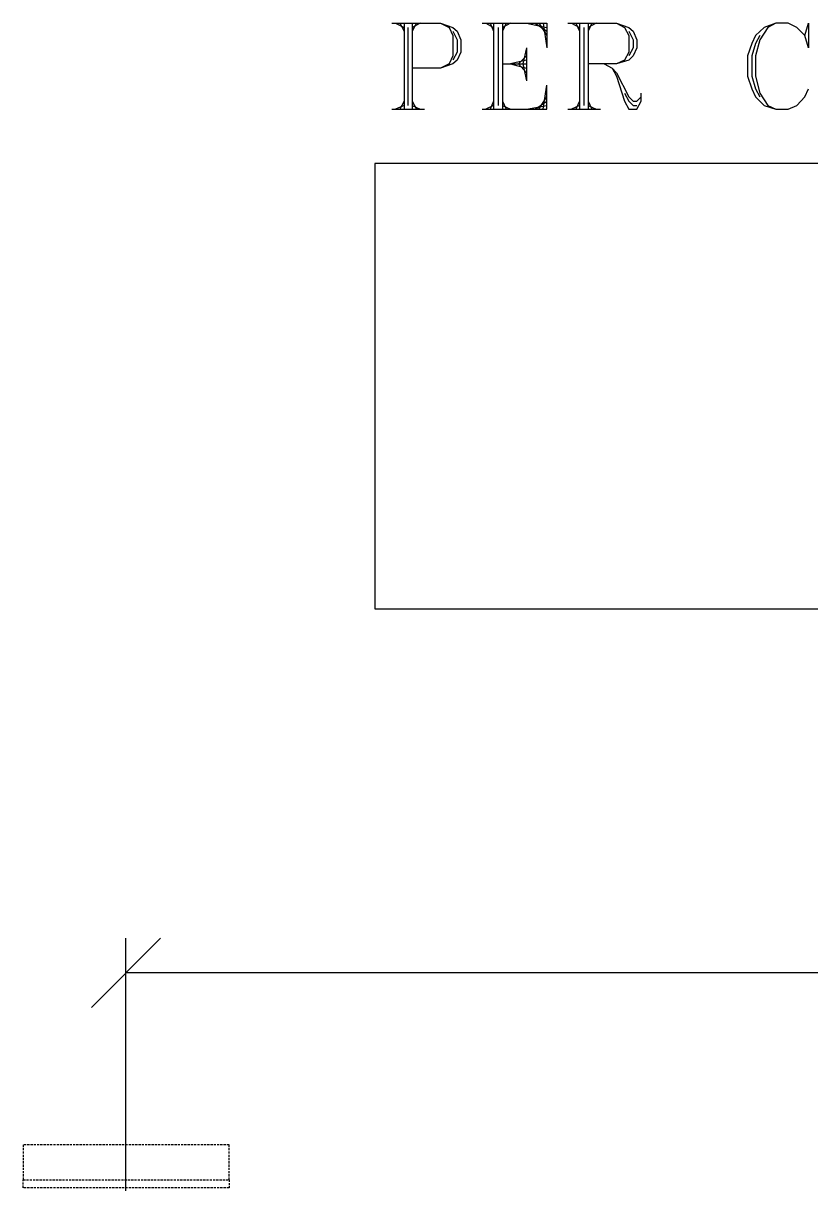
# Model space of a CAD drawing. Header units: metres. Extents: x 11 to 152679, y -40 to 137873.
# Drawn here: x 2791 to 5083, y 6377 to 9754 of the extents above; entities that cross this region are included whole.
import ezdxf

# ---------------------------------------------------------------- set-up
doc = ezdxf.new("R2010")
doc.units = ezdxf.units.M
doc.linetypes.add('HIDDEN', pattern=[9.525, 6.35, -3.175])
for name, color, linetype in [('CA7', 2, 'Continuous'), ('LAYER_1', 160, 'Continuous'), ('TR', 4, 'HIDDEN')]:
    doc.layers.add(name, color=color, linetype=linetype)

# ---------------------------------------------------------------- blocks, each defined once
blk = doc.blocks.new('CURVEPILONE')
at = {"layer": 'LAYER_1', "color": 7}
for p, q in [((-3175.7, 6053.2), (-3376.8, 5852.1)), ((-3277.3, 5206.6), (-3277.3, 6053.2)), ((-3277.3, 5953.7), (4723.7, 5953.7))]:
    blk.add_line(p, q, dxfattribs=at)
at = {"layer": 'TR'}
for points in [[(-3575.8, 5452.1), (-3575.8, 5350.5), (-2976.7, 5350.5), (-2976.7, 5452.1)], [(-3575.8, 5327.2), (-3575.8, 5350.5), (-2976.7, 5350.5), (-2976.7, 5327.2)]]:
    blk.add_lwpolyline(points, close=True, dxfattribs=at)

msp = doc.modelspace()

# ---------------------------------------------------------------- linework, layer by layer
at = {"layer": 'CA7'}
msp.add_lwpolyline([(3814.3412, 8049.5788), (11125.6415, 8049.5788), (11125.6415, 9345.8242), (3814.3412, 9345.8242)], close=True, dxfattribs=at)
at = {"layer": 'LAYER_1', "color": 7}
for p, q in [((3874.0621, 9754.2018), (3899.4525, 9741.4894)), ((3886.7573, 9754.2018), (3899.4525, 9730.9129)), ((3899.4525, 9754.2018), (3899.4525, 9504.4324)), ((3910.0289, 9741.4894), (3910.0289, 9515.0088)), ((3946.0302, 9754.2018), (3922.7413, 9741.4894)), ((3935.4365, 9754.2018), (3922.7413, 9730.9129)), ((3922.7413, 9754.2018), (3922.7413, 9504.4324)), ((4136.5267, 9754.2018), (4159.7984, 9741.4894)), ((4149.2219, 9754.2018), (4159.7984, 9730.9129)), ((4159.7984, 9754.2018), (4159.7984, 9504.4324)), ((4172.5108, 9741.4894), (4172.5108, 9515.0088)), ((4208.4776, 9754.2018), (4185.2059, 9741.4894)), ((4195.7996, 9754.2018), (4185.2059, 9730.9129)), ((4185.2059, 9754.2018), (4185.2059, 9504.4324)), ((4255.0552, 9754.2018), (4314.3109, 9741.4894)), ((4280.4456, 9754.2018), (4314.3109, 9730.9129)), ((4291.0393, 9754.2018), (4314.3109, 9718.2178)), ((4303.7344, 9754.2018), (4314.3109, 9682.2337)), ((4386.2789, 9754.2018), (4409.5678, 9741.4894)), ((4398.9913, 9754.2018), (4409.5678, 9730.9129)), ((4409.5678, 9754.2018), (4409.5678, 9504.4324)), ((4422.2802, 9741.4894), (4422.2802, 9515.0088)), ((4458.247, 9754.2018), (4434.9754, 9741.4894)), ((4445.5518, 9754.2018), (4434.9754, 9730.9129)), ((4434.9754, 9754.2018), (4434.9754, 9504.4324)), ((4255.0552, 9682.2337), (4255.0552, 9586.9769)), ((4185.2059, 9635.6561), (4255.0552, 9635.6561)), ((4303.7344, 9504.4324), (4314.3109, 9574.2817)), ((3899.4525, 9527.7212), (3886.7573, 9504.4324)), ((3922.7413, 9527.7212), (3935.4365, 9504.4324)), ((4159.7984, 9527.7212), (4149.2219, 9504.4324)), ((4185.2059, 9527.7212), (4195.7996, 9504.4324)), ((4280.4456, 9504.4324), (4314.3109, 9527.7212)), ((4291.0393, 9504.4324), (4314.3109, 9540.4164)), ((4409.5678, 9527.7212), (4398.9913, 9504.4324)), ((4434.9754, 9527.7212), (4445.5518, 9504.4324)), ((3863.4685, 9504.4324), (3958.7254, 9504.4324)), ((3899.4525, 9515.0088), (3874.0621, 9504.4324)), ((3922.7413, 9515.0088), (3946.0302, 9504.4324)), ((4159.7984, 9515.0088), (4136.5267, 9504.4324)), ((4185.2059, 9515.0088), (4208.4776, 9504.4324)), ((4255.0552, 9504.4324), (4314.3109, 9515.0088)), ((4375.7025, 9504.4324), (4470.9594, 9504.4324)), ((4409.5678, 9515.0088), (4386.2789, 9504.4324)), ((4434.9754, 9515.0088), (4458.247, 9504.4324))]:
    msp.add_line(p, q, dxfattribs=at)
for points in [[(3863.4685, 9754.2018), (4005.2858, 9754.2018), (4041.2698, 9741.4894), (4053.965, 9730.9129), (4064.5587, 9705.5054), (4064.5587, 9669.5213), (4053.965, 9646.2497), (4041.2698, 9635.6561), (4005.2858, 9622.9609), (3922.7413, 9622.9609)], [(4005.2858, 9754.2018), (4030.6934, 9741.4894), (4041.2698, 9718.2178), (4041.2698, 9658.9449), (4030.6934, 9635.6561), (4005.2858, 9622.9609)], [(4041.2698, 9730.9129), (4053.965, 9705.5054), (4053.965, 9669.5213), (4041.2698, 9646.2497)], [(4125.9331, 9754.2018), (4314.3109, 9754.2018), (4314.3109, 9682.2337)], [(4375.7025, 9754.2018), (4517.5198, 9754.2018), (4553.5039, 9741.4894), (4566.2163, 9730.9129), (4576.7927, 9705.5054), (4576.7927, 9682.2337), (4566.2163, 9658.9449), (4553.5039, 9646.2497), (4517.5198, 9635.6561), (4434.9754, 9635.6561)], [(4517.5198, 9754.2018), (4540.8087, 9741.4894), (4553.5039, 9718.2178), (4553.5039, 9669.5213), (4540.8087, 9646.2497), (4517.5198, 9635.6561)], [(4553.5039, 9730.9129), (4566.2163, 9705.5054), (4566.2163, 9682.2337), (4553.5039, 9658.9449)], [(5065.7379, 9718.2178), (5076.3316, 9754.2018), (5076.3316, 9682.2337), (5065.7379, 9718.2178), (5042.4663, 9741.4894), (5017.0587, 9754.2018), (4981.0747, 9754.2018), (4947.2094, 9741.4894), (4921.8018, 9718.2178), (4911.2254, 9694.9289), (4898.5302, 9658.9449), (4898.5302, 9599.672), (4911.2254, 9563.688), (4921.8018, 9540.4164), (4947.2094, 9515.0088), (4981.0747, 9504.4324), (5017.0587, 9504.4324), (5042.4663, 9515.0088), (5065.7379, 9540.4164), (5076.3316, 9563.688)], [(4981.0747, 9754.2018), (4957.7858, 9741.4894), (4934.497, 9705.5054), (4921.8018, 9658.9449), (4921.8018, 9599.672), (4934.497, 9550.9928), (4957.7858, 9515.0088), (4981.0747, 9504.4324)], [(4934.497, 9718.2178), (4921.8018, 9694.9289), (4911.2254, 9658.9449), (4911.2254, 9599.672), (4921.8018, 9563.688), (4934.497, 9540.4164)], [(4255.0552, 9682.2337), (4244.4788, 9635.6561), (4255.0552, 9586.9769)], [(4255.0552, 9646.2497), (4208.4776, 9635.6561), (4255.0552, 9622.9609)], [(4255.0552, 9658.9449), (4231.7664, 9635.6561), (4255.0552, 9610.2657)], [(4481.5358, 9635.6561), (4504.8247, 9622.9609), (4517.5198, 9599.672), (4540.8087, 9527.7212), (4553.5039, 9504.4324), (4576.7927, 9504.4324), (4589.4879, 9527.7212), (4589.4879, 9550.9928)], [(4504.8247, 9622.9609), (4517.5198, 9610.2657), (4553.5039, 9540.4164), (4566.2163, 9527.7212), (4576.7927, 9527.7212), (4589.4879, 9540.4164)], [(4125.9331, 9504.4324), (4314.3109, 9504.4324), (4314.3109, 9574.2817)], [(4540.8087, 9550.9928), (4553.5039, 9527.7212), (4566.2163, 9515.0088), (4576.7927, 9515.0088)]]:
    msp.add_lwpolyline(points, dxfattribs=at)

# ---------------------------------------------------------------- block references
msp.add_blockref('CURVEPILONE', (6366.3159, 1037.9028))

doc.saveas('drawing.dxf')
